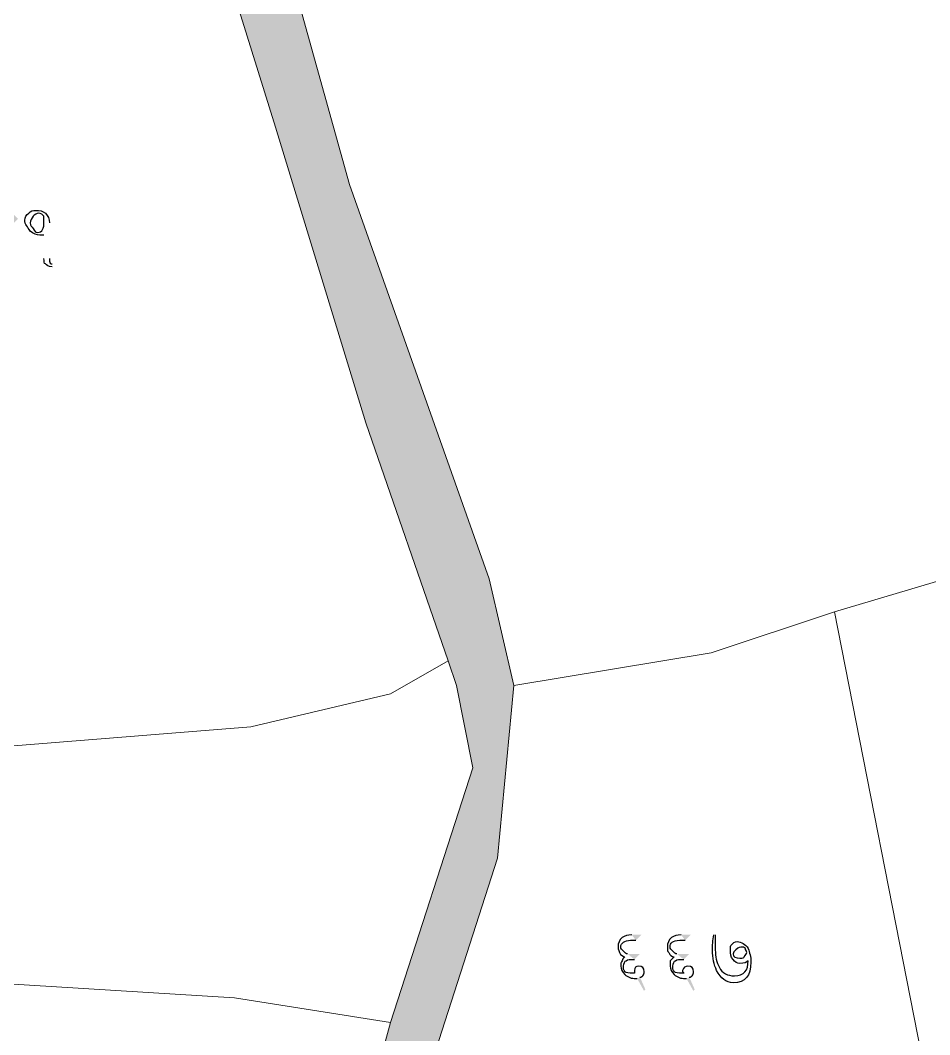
# Model space of a CAD drawing. Header units: metres. Extents: x 345912 to 349030, y 3061206 to 3061792.
# Drawn here: x 346777.73 to 346811.45, y 3061369.12 to 3061406.77 of the extents above; entities that cross this region are included whole.
import ezdxf

# ---------------------------------------------------------------- set-up
doc = ezdxf.new("R2010")
doc.units = ezdxf.units.M
doc.header["$MEASUREMENT"] = 0
doc.layers.add('PDF4_Geometry', color=7, linetype='Continuous')
doc.layers.add('PDF4_Solid Fills', color=7, linetype='Continuous')

msp = doc.modelspace()

# ---------------------------------------------------------------- hatches: boundary and pattern name
at = {"layer": 'PDF4_Solid Fills', "true_color": 0xc3c3c3, "transparency": 33554531}
h = msp.add_hatch(color=9, dxfattribs=at)
h.paths.add_polyline_path([(346861.86867, 3061355.56042), (346855.77267, 3061355.25562), (346854.85827, 3061364.39962), (346853.94387, 3061369.58122), (346859.73507, 3061370.80042), (346860.03987, 3061370.80042), (346860.95427, 3061365.61882), (346861.25907, 3061361.65642)], flags=0)
h.paths.add_polyline_path([(346864.00227, 3061332.39562), (346857.60147, 3061332.09083), (346856.68707, 3061342.14922), (346863.08787, 3061342.14922)], flags=0)
h.paths.add_polyline_path([(346838.09427, 3061366.83802), (346831.99827, 3061365.61882), (346831.08387, 3061365.31402), (346823.46387, 3061364.09482), (346814.01507, 3061362.26602), (346813.71028, 3061362.26602), (346791.45988, 3061357.99882), (346792.37427, 3061364.09482), (346811.27187, 3061367.75243), (346820.72067, 3061369.27642), (346829.55987, 3061371.10522), (346838.70387, 3061372.62922)], flags=0)
h.paths.add_polyline_path([(346867.65987, 3061372.32442), (346864.30707, 3061371.71482), (346864.30707, 3061372.01962), (346864.00227, 3061374.76282), (346867.35507, 3061375.37243)], flags=0)
h.paths.add_polyline_path([(346853.94387, 3061369.58122), (346845.71427, 3061368.05722), (346845.40947, 3061368.05722), (346845.10467, 3061368.05722), (346844.49507, 3061367.75243), (346838.09427, 3061366.83802), (346838.70387, 3061372.62922), (346849.06707, 3061374.76282), (346849.37187, 3061374.76282), (346849.67667, 3061375.06762), (346849.98147, 3061375.06762), (346850.28627, 3061375.06762), (346852.72467, 3061375.67722)], flags=0)
h.paths.add_polyline_path([(346859.73507, 3061370.80042), (346853.94387, 3061369.58122), (346852.72467, 3061375.67722), (346856.99187, 3061376.59162), (346858.82067, 3061376.89642), (346859.43027, 3061371.10522)], flags=0)
h.paths.add_polyline_path([(346864.00227, 3061374.76282), (346864.30707, 3061372.01962), (346864.30707, 3061371.71482), (346859.73507, 3061370.80042), (346859.43027, 3061371.10522), (346858.82067, 3061376.89642), (346860.95427, 3061377.20123), (346863.69747, 3061377.50603), (346863.69747, 3061376.89642)], flags=0)
h.paths.add_polyline_path([(346867.35507, 3061375.37243), (346864.00227, 3061374.76282), (346863.69747, 3061376.89642), (346863.69747, 3061377.50603), (346867.05027, 3061378.11562)], flags=0)
h.paths.add_polyline_path([(346956.05188, 3061317.15562), (346955.13748, 3061318.37482), (346952.39427, 3061320.81322), (346949.95587, 3061321.11802), (346943.85987, 3061323.25162), (346934.71587, 3061325.99482), (346928.01028, 3061327.51882), (346922.82867, 3061327.51882), (346919.78067, 3061327.21402), (346917.64707, 3061326.29962), (346909.41747, 3061322.03243), (346903.32147, 3061317.76522), (346901.18787, 3061317.15562), (346787.49747, 3061317.15562), (346787.19267, 3061318.37482), (346787.19267, 3061320.50842), (346788.10707, 3061333.91962), (346788.41187, 3061335.74842), (346788.41187, 3061342.14922), (346788.71668, 3061350.37882), (346789.63107, 3061357.08442), (346790.54547, 3061360.74202), (346790.54547, 3061366.22842), (346791.45988, 3061369.58122), (346794.50787, 3061379.03002), (346793.89827, 3061382.07802), (346793.59348, 3061382.99243), (346790.54547, 3061391.83162), (346787.19267, 3061402.80443), (346782.92547, 3061416.52042), (346782.92547, 3061419.87322), (346782.92547, 3061427.18843), (346780.18227, 3061437.55162), (346778.04867, 3061448.82923), (346775.30547, 3061457.36363), (346773.78147, 3061460.41162), (346770.73347, 3061464.06923), (346767.07587, 3061467.72682), (346763.11347, 3061473.51802), (346756.40787, 3061482.66203), (346754.88388, 3061486.31962), (346748.78787, 3061488.45322), (346744.82547, 3061489.36763), (346745.73987, 3061490.58682), (346754.57907, 3061487.84363), (346755.18867, 3061488.75802), (346754.57907, 3061494.24442), (346751.22627, 3061506.13162), (346747.56867, 3061512.83722), (346749.39748, 3061514.05643), (346753.35987, 3061506.43643), (346754.57907, 3061501.86442), (346756.71267, 3061492.72042), (346757.32227, 3061484.79563), (346760.37028, 3061481.13802), (346761.89427, 3061478.39483), (346767.07587, 3061470.77483), (346772.56227, 3061464.37402), (346775.00067, 3061461.02123), (346778.04867, 3061454.62042), (346780.18227, 3061447.00042), (346780.79187, 3061442.42843), (346784.44948, 3061428.10282), (346785.05907, 3061419.87322), (346785.36387, 3061417.13002), (346789.93587, 3061400.67083), (346795.11747, 3061386.04042), (346796.03187, 3061382.07802), (346795.42227, 3061375.67722), (346792.67907, 3061367.14282), (346792.37427, 3061364.09482), (346791.45988, 3061357.99882), (346791.15507, 3061353.73162), (346790.24067, 3061345.19722), (346789.93587, 3061333.61482), (346789.93587, 3061332.70042), (346789.63107, 3061331.48123), (346789.32628, 3061325.69002), (346789.02147, 3061321.42283), (346789.32628, 3061318.98443), (346789.63107, 3061317.15562), (346895.09187, 3061317.15562), (346896.00627, 3061317.46042), (346900.57827, 3061318.67962), (346905.45507, 3061320.81322), (346908.80787, 3061323.25162), (346916.12308, 3061327.21402), (346916.73267, 3061327.51882), (346917.64707, 3061327.82362), (346920.69507, 3061328.73802), (346927.70547, 3061328.73802), (346936.23988, 3061326.90923), (346946.29828, 3061324.16603), (346948.12707, 3061323.25162), (346949.04147, 3061322.94682), (346955.13748, 3061320.50842), (346957.57587, 3061318.37482), (346957.88067, 3061318.07002), (346958.49028, 3061317.15562)], flags=0)
h.paths.add_polyline_path([(346863.08787, 3061342.14922), (346856.68707, 3061342.14922), (346855.77267, 3061355.25562), (346861.86867, 3061355.56042), (346862.17347, 3061353.73162), (346862.78307, 3061343.97802)], flags=0)
h = msp.add_hatch(color=9, dxfattribs=at)
h.paths.add_polyline_path([(346861.86867, 3061355.56042), (346855.77267, 3061355.25562), (346854.85827, 3061364.39962), (346853.94387, 3061369.58122), (346859.73507, 3061370.80042), (346860.03987, 3061370.80042), (346860.95427, 3061365.61882), (346861.25907, 3061361.65642)], flags=0)
h.paths.add_polyline_path([(346864.00227, 3061332.39562), (346857.60147, 3061332.09083), (346856.68707, 3061342.14922), (346863.08787, 3061342.14922)], flags=0)
h.paths.add_polyline_path([(346838.09427, 3061366.83802), (346831.99827, 3061365.61882), (346831.08387, 3061365.31402), (346823.46387, 3061364.09482), (346814.01507, 3061362.26602), (346813.71028, 3061362.26602), (346791.45988, 3061357.99882), (346792.37427, 3061364.09482), (346811.27187, 3061367.75243), (346820.72067, 3061369.27642), (346829.55987, 3061371.10522), (346838.70387, 3061372.62922)], flags=0)
h.paths.add_polyline_path([(346867.65987, 3061372.32442), (346864.30707, 3061371.71482), (346864.30707, 3061372.01962), (346864.00227, 3061374.76282), (346867.35507, 3061375.37243)], flags=0)
h.paths.add_polyline_path([(346853.94387, 3061369.58122), (346845.71427, 3061368.05722), (346845.40947, 3061368.05722), (346845.10467, 3061368.05722), (346844.49507, 3061367.75243), (346838.09427, 3061366.83802), (346838.70387, 3061372.62922), (346849.06707, 3061374.76282), (346849.37187, 3061374.76282), (346849.67667, 3061375.06762), (346849.98147, 3061375.06762), (346850.28627, 3061375.06762), (346852.72467, 3061375.67722)], flags=0)
h.paths.add_polyline_path([(346859.73507, 3061370.80042), (346853.94387, 3061369.58122), (346852.72467, 3061375.67722), (346856.99187, 3061376.59162), (346858.82067, 3061376.89642), (346859.43027, 3061371.10522)], flags=0)
h.paths.add_polyline_path([(346864.00227, 3061374.76282), (346864.30707, 3061372.01962), (346864.30707, 3061371.71482), (346859.73507, 3061370.80042), (346859.43027, 3061371.10522), (346858.82067, 3061376.89642), (346860.95427, 3061377.20123), (346863.69747, 3061377.50603), (346863.69747, 3061376.89642)], flags=0)
h.paths.add_polyline_path([(346867.35507, 3061375.37243), (346864.00227, 3061374.76282), (346863.69747, 3061376.89642), (346863.69747, 3061377.50603), (346867.05027, 3061378.11562)], flags=0)
h.paths.add_polyline_path([(346956.05188, 3061317.15562), (346955.13748, 3061318.37482), (346952.39427, 3061320.81322), (346949.95587, 3061321.11802), (346943.85987, 3061323.25162), (346934.71587, 3061325.99482), (346928.01028, 3061327.51882), (346922.82867, 3061327.51882), (346919.78067, 3061327.21402), (346917.64707, 3061326.29962), (346909.41747, 3061322.03243), (346903.32147, 3061317.76522), (346901.18787, 3061317.15562), (346787.49747, 3061317.15562), (346787.19267, 3061318.37482), (346787.19267, 3061320.50842), (346788.10707, 3061333.91962), (346788.41187, 3061335.74842), (346788.41187, 3061342.14922), (346788.71668, 3061350.37882), (346789.63107, 3061357.08442), (346790.54547, 3061360.74202), (346790.54547, 3061366.22842), (346791.45988, 3061369.58122), (346794.50787, 3061379.03002), (346793.89827, 3061382.07802), (346793.59348, 3061382.99243), (346790.54547, 3061391.83162), (346787.19267, 3061402.80443), (346782.92547, 3061416.52042), (346782.92547, 3061419.87322), (346782.92547, 3061427.18843), (346780.18227, 3061437.55162), (346778.04867, 3061448.82923), (346775.30547, 3061457.36363), (346773.78147, 3061460.41162), (346770.73347, 3061464.06923), (346767.07587, 3061467.72682), (346763.11347, 3061473.51802), (346756.40787, 3061482.66203), (346754.88388, 3061486.31962), (346748.78787, 3061488.45322), (346744.82547, 3061489.36763), (346745.73987, 3061490.58682), (346754.57907, 3061487.84363), (346755.18867, 3061488.75802), (346754.57907, 3061494.24442), (346751.22627, 3061506.13162), (346747.56867, 3061512.83722), (346749.39748, 3061514.05643), (346753.35987, 3061506.43643), (346754.57907, 3061501.86442), (346756.71267, 3061492.72042), (346757.32227, 3061484.79563), (346760.37028, 3061481.13802), (346761.89427, 3061478.39483), (346767.07587, 3061470.77483), (346772.56227, 3061464.37402), (346775.00067, 3061461.02123), (346778.04867, 3061454.62042), (346780.18227, 3061447.00042), (346780.79187, 3061442.42843), (346784.44948, 3061428.10282), (346785.05907, 3061419.87322), (346785.36387, 3061417.13002), (346789.93587, 3061400.67083), (346795.11747, 3061386.04042), (346796.03187, 3061382.07802), (346795.42227, 3061375.67722), (346792.67907, 3061367.14282), (346792.37427, 3061364.09482), (346791.45988, 3061357.99882), (346791.15507, 3061353.73162), (346790.24067, 3061345.19722), (346789.93587, 3061333.61482), (346789.93587, 3061332.70042), (346789.63107, 3061331.48123), (346789.32628, 3061325.69002), (346789.02147, 3061321.42283), (346789.32628, 3061318.98443), (346789.63107, 3061317.15562), (346895.09187, 3061317.15562), (346896.00627, 3061317.46042), (346900.57827, 3061318.67962), (346905.45507, 3061320.81322), (346908.80787, 3061323.25162), (346916.12308, 3061327.21402), (346916.73267, 3061327.51882), (346917.64707, 3061327.82362), (346920.69507, 3061328.73802), (346927.70547, 3061328.73802), (346936.23988, 3061326.90923), (346946.29828, 3061324.16603), (346948.12707, 3061323.25162), (346949.04147, 3061322.94682), (346955.13748, 3061320.50842), (346957.57587, 3061318.37482), (346957.88067, 3061318.07002), (346958.49028, 3061317.15562)], flags=0)
h.paths.add_polyline_path([(346863.08787, 3061342.14922), (346856.68707, 3061342.14922), (346855.77267, 3061355.25562), (346861.86867, 3061355.56042), (346862.17347, 3061353.73162), (346862.78307, 3061343.97802)], flags=0)
at = {"layer": 'PDF4_Solid Fills', "transparency": 33554559}
h = msp.add_hatch(color=256, dxfattribs=at)
h.paths.add_polyline_path([(346776.77868, 3061398.68964), (346776.06748, 3061399.65484), (346776.16908, 3061399.70564), (346776.82948, 3061398.79124), (346777.48988, 3061399.55324), (346777.64228, 3061399.40084), (346776.93108, 3061398.68964)], flags=0)
h.paths.add_polyline_path([(346778.81068, 3061399.24844), (346778.81068, 3061397.92764)], flags=0)
h.paths.add_polyline_path([(346778.91228, 3061397.72444), (346778.91228, 3061397.62284)], flags=0)
h = msp.add_hatch(color=256, dxfattribs=at)
h.paths.add_polyline_path([(346800.55308, 3061372.62923), (346800.75628, 3061372.83243), (346800.40068, 3061372.83243)], flags=0)
h.paths.add_polyline_path([(346800.60388, 3061371.20683), (346800.85788, 3061370.74963), (346800.90868, 3061370.80043), (346800.70548, 3061371.25763)], flags=0)
h.paths.add_polyline_path([(346800.50228, 3061371.91803), (346800.70548, 3061372.12123), (346800.24828, 3061372.12123)], flags=0)
h.paths.add_polyline_path([(346802.38188, 3061372.62923), (346802.58508, 3061372.83243), (346802.22948, 3061372.83243)], flags=0)
h.paths.add_polyline_path([(346802.43268, 3061371.20683), (346802.68668, 3061370.74963), (346802.73748, 3061370.80043), (346802.53428, 3061371.25763)], flags=0)
h.paths.add_polyline_path([(346802.33108, 3061371.91803), (346802.53428, 3061372.12123), (346802.07708, 3061372.12123)], flags=0)
h.paths.add_polyline_path([(346803.44868, 3061372.83243), (346803.49948, 3061372.83243)], flags=0)
h.paths.add_polyline_path([(346804.71868, 3061371.86723), (346804.71868, 3061371.86723)], flags=0)

# ---------------------------------------------------------------- linework, layer by layer
at = {"layer": 'PDF4_Geometry', "lineweight": 9}
for points in [[(346901.18787, 3061317.15562), (346787.49747, 3061317.15562), (346787.19267, 3061318.37482), (346787.19267, 3061320.50842), (346788.10707, 3061333.91962), (346788.41187, 3061335.74842), (346788.41187, 3061342.14922), (346788.71668, 3061350.37882), (346789.63107, 3061357.08442), (346790.54547, 3061360.74202), (346790.54547, 3061366.22842), (346791.45988, 3061369.58122), (346794.50787, 3061379.03002), (346793.89827, 3061382.07802), (346793.59348, 3061382.99243), (346790.54547, 3061391.83162), (346787.19267, 3061402.80443), (346782.92547, 3061416.52042), (346782.92547, 3061419.87322), (346782.92547, 3061427.18843), (346780.18227, 3061437.55162), (346778.04867, 3061448.82923)], [(346901.18787, 3061317.15562), (346787.49747, 3061317.15562), (346787.19267, 3061318.37482), (346787.19267, 3061320.50842), (346788.10707, 3061333.91962), (346788.41187, 3061335.74842), (346788.41187, 3061342.14922), (346788.71668, 3061350.37882), (346789.63107, 3061357.08442), (346790.54547, 3061360.74202), (346790.54547, 3061366.22842), (346791.45988, 3061369.58122), (346794.50787, 3061379.03002), (346793.89827, 3061382.07802), (346793.59348, 3061382.99243), (346790.54547, 3061391.83162), (346787.19267, 3061402.80443), (346782.92547, 3061416.52042), (346782.92547, 3061419.87322), (346782.92547, 3061427.18843), (346780.18227, 3061437.55162), (346778.04867, 3061448.82923)], [(346780.18227, 3061447.00042), (346780.79187, 3061442.42843), (346784.44948, 3061428.10282), (346785.05907, 3061419.87322), (346785.36387, 3061417.13002), (346789.93587, 3061400.67083), (346795.11747, 3061386.04042), (346796.03187, 3061382.07802), (346795.42227, 3061375.67722), (346792.67907, 3061367.14282), (346792.37427, 3061364.09482), (346791.45988, 3061357.99882), (346791.15507, 3061353.73162), (346790.24067, 3061345.19722), (346789.93587, 3061333.61482), (346789.93587, 3061332.70042), (346789.63107, 3061331.48123), (346789.32628, 3061325.69002), (346789.02147, 3061321.42283), (346789.32628, 3061318.98443), (346789.63107, 3061317.15562), (346895.09187, 3061317.15562)], [(346780.18227, 3061447.00042), (346780.79187, 3061442.42843), (346784.44948, 3061428.10282), (346785.05907, 3061419.87322), (346785.36387, 3061417.13002), (346789.93587, 3061400.67083), (346795.11747, 3061386.04042), (346796.03187, 3061382.07802), (346795.42227, 3061375.67722), (346792.67907, 3061367.14282), (346792.37427, 3061364.09482), (346791.45988, 3061357.99882), (346791.15507, 3061353.73162), (346790.24067, 3061345.19722), (346789.93587, 3061333.61482), (346789.93587, 3061332.70042), (346789.63107, 3061331.48123), (346789.32628, 3061325.69002), (346789.02147, 3061321.42283), (346789.32628, 3061318.98443), (346789.63107, 3061317.15562), (346895.09187, 3061317.15562)]]:
    msp.add_lwpolyline(points, dxfattribs=at)
for points in [[(346814.62468, 3061442.12363), (346817.36787, 3061430.84602), (346817.97748, 3061427.18844), (346819.19668, 3061425.05483), (346820.72067, 3061419.56844), (346824.07348, 3061410.42444), (346823.46388, 3061389.39322), (346816.14867, 3061387.25963), (346807.91907, 3061384.82124), (346803.34708, 3061383.29724), (346796.03188, 3061382.07803), (346795.11748, 3061386.04042), (346789.93587, 3061400.67083), (346785.36388, 3061417.13004), (346785.05907, 3061419.87322), (346784.44947, 3061428.10284), (346788.41188, 3061429.62683), (346798.77508, 3061435.41803), (346814.31988, 3061443.34283)], [(346814.62468, 3061442.12363), (346817.36787, 3061430.84602), (346817.97748, 3061427.18844), (346819.19668, 3061425.05483), (346820.72067, 3061419.56844), (346824.07348, 3061410.42444), (346823.46388, 3061389.39322), (346816.14867, 3061387.25963), (346807.91907, 3061384.82124), (346803.34708, 3061383.29724), (346796.03188, 3061382.07803), (346795.11748, 3061386.04042), (346789.93587, 3061400.67083), (346785.36388, 3061417.13004), (346785.05907, 3061419.87322), (346784.44947, 3061428.10284), (346788.41188, 3061429.62683), (346798.77508, 3061435.41803), (346814.31988, 3061443.34283)], [(346793.59348, 3061382.99243), (346791.45988, 3061381.77322), (346786.27828, 3061380.55403), (346775.00068, 3061379.63963), (346765.85668, 3061381.16363), (346767.99028, 3061392.74602), (346767.99028, 3061396.40363), (346765.85668, 3061400.67083), (346764.02788, 3061416.21564), (346767.38068, 3061416.52042), (346771.34308, 3061417.73963), (346782.92547, 3061419.87322), (346782.92547, 3061416.52042), (346787.19267, 3061402.80444), (346790.54547, 3061391.83164)], [(346793.59348, 3061382.99243), (346791.45988, 3061381.77322), (346786.27828, 3061380.55403), (346775.00068, 3061379.63963), (346765.85668, 3061381.16363), (346767.99028, 3061392.74602), (346767.99028, 3061396.40363), (346765.85668, 3061400.67083), (346764.02788, 3061416.21564), (346767.38068, 3061416.52042), (346771.34308, 3061417.73963), (346782.92547, 3061419.87322), (346782.92547, 3061416.52042), (346787.19267, 3061402.80444), (346790.54547, 3061391.83164)], [(346820.72067, 3061369.27643), (346811.27188, 3061367.75243), (346807.91907, 3061384.82124), (346816.14867, 3061387.25963)], [(346820.72067, 3061369.27643), (346811.27188, 3061367.75243), (346807.91907, 3061384.82124), (346816.14867, 3061387.25963)], [(346811.27188, 3061367.75243), (346792.37428, 3061364.09483), (346792.67907, 3061367.14284), (346795.42227, 3061375.67724), (346796.03188, 3061382.07803), (346803.34708, 3061383.29724), (346807.91907, 3061384.82124)], [(346811.27188, 3061367.75243), (346792.37428, 3061364.09483), (346792.67907, 3061367.14284), (346795.42227, 3061375.67724), (346796.03188, 3061382.07803), (346803.34708, 3061383.29724), (346807.91907, 3061384.82124)], [(346791.45988, 3061369.58124), (346785.66867, 3061370.49564), (346765.85668, 3061371.71483), (346746.95908, 3061372.62923), (346752.75028, 3061376.89643), (346761.89428, 3061380.85884), (346765.85668, 3061381.16363), (346775.00068, 3061379.63963), (346786.27828, 3061380.55403), (346791.45988, 3061381.77322), (346793.59348, 3061382.99243), (346793.89828, 3061382.07803), (346794.50788, 3061379.03004)], [(346791.45988, 3061369.58124), (346785.66867, 3061370.49564), (346765.85668, 3061371.71483), (346746.95908, 3061372.62923), (346752.75028, 3061376.89643), (346761.89428, 3061380.85884), (346765.85668, 3061381.16363), (346775.00068, 3061379.63963), (346786.27828, 3061380.55403), (346791.45988, 3061381.77322), (346793.59348, 3061382.99243), (346793.89828, 3061382.07803), (346794.50788, 3061379.03004)], [(346791.45988, 3061369.58124), (346790.54547, 3061366.22844), (346770.73348, 3061367.75243), (346752.75028, 3061368.97164), (346751.22628, 3061366.83803), (346751.22628, 3061359.52284), (346742.08228, 3061359.52284), (346742.08228, 3061369.27643), (346742.99668, 3061369.88602), (346744.52068, 3061371.10523), (346746.95908, 3061372.62923), (346765.85668, 3061371.71483), (346785.66867, 3061370.49564)], [(346791.45988, 3061369.58124), (346790.54547, 3061366.22844), (346770.73348, 3061367.75243), (346752.75028, 3061368.97164), (346751.22628, 3061366.83803), (346751.22628, 3061359.52284), (346742.08228, 3061359.52284), (346742.08228, 3061369.27643), (346742.99668, 3061369.88602), (346744.52068, 3061371.10523), (346746.95908, 3061372.62923), (346765.85668, 3061371.71483), (346785.66867, 3061370.49564)]]:
    msp.add_lwpolyline(points, close=True, dxfattribs=at)
at = {"layer": 'PDF4_Geometry', "lineweight": 25}
for points in [[(346777.89628, 3061399.35004), (346777.89628, 3061399.45164), (346777.94708, 3061399.55324), (346778.04868, 3061399.60404)], [(346778.04868, 3061399.60404), (346778.09948, 3061399.70564), (346778.20108, 3061399.70564), (346778.30268, 3061399.70564)], [(346778.20108, 3061399.50244), (346778.15028, 3061399.40084), (346778.09948, 3061399.35004), (346778.09948, 3061399.24844)], [(346778.40428, 3061399.60404), (346778.35348, 3061399.60404), (346778.25188, 3061399.55324), (346778.20108, 3061399.50244)], [(346778.30268, 3061399.70564), (346778.45508, 3061399.70564), (346778.55668, 3061399.70564), (346778.65828, 3061399.60404)], [(346778.60748, 3061399.50244), (346778.55668, 3061399.55324), (346778.50588, 3061399.60404), (346778.40428, 3061399.60404)], [(346778.60748, 3061399.29924), (346778.60748, 3061399.35004), (346778.60748, 3061399.45164), (346778.60748, 3061399.50244)], [(346778.65828, 3061399.60404), (346778.75988, 3061399.50244), (346778.81068, 3061399.40084), (346778.81068, 3061399.24844)], [(346778.09948, 3061398.94364), (346777.99788, 3061399.09604), (346777.89628, 3061399.19764), (346777.89628, 3061399.35004)], [(346778.09948, 3061399.24844), (346778.09948, 3061399.14684), (346778.15028, 3061399.09604), (346778.20108, 3061399.04524)], [(346778.35348, 3061398.89284), (346778.55668, 3061398.89284), (346778.60748, 3061399.04524), (346778.60748, 3061399.29924)], [(346778.45508, 3061398.79124), (346778.35348, 3061398.79124), (346778.20108, 3061398.84204), (346778.09948, 3061398.94364)], [(346778.20108, 3061399.04524), (346778.25188, 3061398.94364), (346778.30268, 3061398.89284), (346778.35348, 3061398.89284)], [(346778.60748, 3061398.79124), (346778.55668, 3061398.79124), (346778.50588, 3061398.79124), (346778.45508, 3061398.79124)], [(346778.65828, 3061397.72444), (346778.60748, 3061397.72444), (346778.60748, 3061397.82604), (346778.60748, 3061397.92764)], [(346778.91228, 3061397.62284), (346778.75988, 3061397.62284), (346778.70908, 3061397.67364), (346778.65828, 3061397.72444)], [(346778.81068, 3061397.92764), (346778.81068, 3061397.87684), (346778.81068, 3061397.82604), (346778.81068, 3061397.82604)], [(346778.81068, 3061397.82604), (346778.81068, 3061397.77524), (346778.86148, 3061397.72444), (346778.91228, 3061397.72444)], [(346800.04508, 3061372.73083), (346799.94348, 3061372.62923), (346799.89268, 3061372.52763), (346799.89268, 3061372.37523)], [(346800.40068, 3061372.83243), (346800.24828, 3061372.83243), (346800.14668, 3061372.78163), (346800.04508, 3061372.73083)], [(346801.87388, 3061372.73083), (346801.77228, 3061372.62923), (346801.72148, 3061372.52763), (346801.72148, 3061372.37523)], [(346802.22948, 3061372.83243), (346802.07708, 3061372.83243), (346801.97548, 3061372.78163), (346801.87388, 3061372.73083)], [(346803.39788, 3061372.27363), (346803.39788, 3061372.42603), (346803.39788, 3061372.62923), (346803.44868, 3061372.83243)], [(346803.49948, 3061372.83243), (346803.49948, 3061372.78163), (346803.49948, 3061372.68003), (346803.49948, 3061372.52763)], [(346799.89268, 3061372.37523), (346799.89268, 3061372.27363), (346799.94348, 3061372.22283), (346799.94348, 3061372.17203)], [(346799.99428, 3061372.37523), (346799.99428, 3061372.52763), (346800.14668, 3061372.62923), (346800.34988, 3061372.62923)], [(346800.09588, 3061372.22283), (346800.04508, 3061372.27363), (346799.99428, 3061372.32443), (346799.99428, 3061372.37523)], [(346800.34988, 3061372.62923), (346800.40068, 3061372.62923), (346800.40068, 3061372.62923), (346800.45148, 3061372.62923)], [(346800.45148, 3061372.62923), (346800.50228, 3061372.62923), (346800.55308, 3061372.62923), (346800.55308, 3061372.62923)], [(346801.72148, 3061372.37523), (346801.72148, 3061372.27363), (346801.72148, 3061372.22283), (346801.77228, 3061372.17203)], [(346801.82308, 3061372.37523), (346801.82308, 3061372.52763), (346801.92468, 3061372.62923), (346802.17868, 3061372.62923)], [(346801.92468, 3061372.22283), (346801.87388, 3061372.27363), (346801.82308, 3061372.32443), (346801.82308, 3061372.37523)], [(346802.17868, 3061372.62923), (346802.22948, 3061372.62923), (346802.22948, 3061372.62923), (346802.28028, 3061372.62923)], [(346802.28028, 3061372.62923), (346802.33108, 3061372.62923), (346802.38188, 3061372.62923), (346802.38188, 3061372.62923)], [(346803.49948, 3061372.52763), (346803.49948, 3061372.42603), (346803.49948, 3061372.32443), (346803.49948, 3061372.27363)], [(346804.05828, 3061372.27363), (346804.05828, 3061372.37523), (346804.05828, 3061372.42603), (346804.10908, 3061372.47683)], [(346804.10908, 3061372.47683), (346804.15988, 3061372.52763), (346804.21068, 3061372.57843), (346804.31228, 3061372.57843)], [(346804.51548, 3061372.37523), (346804.41388, 3061372.37523), (346804.36308, 3061372.37523), (346804.26148, 3061372.27363)], [(346804.31228, 3061372.57843), (346804.46468, 3061372.57843), (346804.61708, 3061372.47683), (346804.71868, 3061372.32443)], [(346804.61708, 3061372.32443), (346804.56628, 3061372.37523), (346804.51548, 3061372.37523), (346804.51548, 3061372.37523)], [(346799.94348, 3061372.17203), (346799.99428, 3061372.07043), (346800.09588, 3061372.01963), (346800.14668, 3061372.01963)], [(346800.14668, 3061372.01963), (346800.09588, 3061371.96883), (346800.04508, 3061371.91803), (346800.04508, 3061371.86723)], [(346800.24828, 3061372.12123), (346800.19748, 3061372.12123), (346800.14668, 3061372.17203), (346800.09588, 3061372.22283)], [(346801.77228, 3061372.17203), (346801.82308, 3061372.07043), (346801.87388, 3061372.01963), (346801.97548, 3061372.01963)], [(346801.97548, 3061372.01963), (346801.92468, 3061371.96883), (346801.87388, 3061371.91803), (346801.82308, 3061371.86723)], [(346802.07708, 3061372.12123), (346802.02628, 3061372.12123), (346801.97548, 3061372.17203), (346801.92468, 3061372.22283)], [(346803.55028, 3061371.51163), (346803.44868, 3061371.71483), (346803.39788, 3061371.96883), (346803.39788, 3061372.27363)], [(346803.49948, 3061372.27363), (346803.49948, 3061372.01963), (346803.55028, 3061371.81643), (346803.65188, 3061371.61323)], [(346804.15988, 3061371.91803), (346804.05828, 3061372.01963), (346804.05828, 3061372.12123), (346804.05828, 3061372.27363)], [(346804.26148, 3061372.27363), (346804.21068, 3061372.22283), (346804.15988, 3061372.17203), (346804.15988, 3061372.12123)], [(346804.15988, 3061372.12123), (346804.15988, 3061372.01963), (346804.26148, 3061371.96883), (346804.41388, 3061371.96883)], [(346804.41388, 3061371.96883), (346804.51548, 3061371.96883), (346804.56628, 3061371.96883), (346804.56628, 3061372.01963)], [(346804.56628, 3061372.01963), (346804.61708, 3061372.07043), (346804.66788, 3061372.12123), (346804.66788, 3061372.17203)], [(346804.66788, 3061372.17203), (346804.66788, 3061372.22283), (346804.61708, 3061372.27363), (346804.61708, 3061372.32443)], [(346804.71868, 3061372.32443), (346804.76948, 3061372.17203), (346804.82028, 3061372.01963), (346804.82028, 3061371.81643)], [(346800.04508, 3061371.86723), (346799.99428, 3061371.81643), (346799.99428, 3061371.76563), (346799.99428, 3061371.66403)], [(346799.99428, 3061371.66403), (346799.99428, 3061371.56243), (346800.04508, 3061371.46083), (346800.14668, 3061371.35923)], [(346800.09588, 3061371.66403), (346800.09588, 3061371.76563), (346800.14668, 3061371.86723), (346800.19748, 3061371.86723)], [(346800.09588, 3061371.56243), (346800.09588, 3061371.61323), (346800.09588, 3061371.66403), (346800.09588, 3061371.66403)], [(346800.19748, 3061371.86723), (346800.24828, 3061371.91803), (346800.34988, 3061371.91803), (346800.50228, 3061371.91803)], [(346800.65468, 3061371.66403), (346800.55308, 3061371.66403), (346800.50228, 3061371.61323), (346800.50228, 3061371.51163)], [(346800.85788, 3061371.46083), (346800.85788, 3061371.61323), (346800.80708, 3061371.66403), (346800.65468, 3061371.66403)], [(346801.82308, 3061371.86723), (346801.82308, 3061371.81643), (346801.82308, 3061371.76563), (346801.82308, 3061371.66403)], [(346801.82308, 3061371.66403), (346801.82308, 3061371.56243), (346801.87388, 3061371.46083), (346801.97548, 3061371.35923)], [(346801.92468, 3061371.66403), (346801.92468, 3061371.76563), (346801.97548, 3061371.86723), (346802.02628, 3061371.86723)], [(346801.92468, 3061371.56243), (346801.92468, 3061371.61323), (346801.92468, 3061371.66403), (346801.92468, 3061371.66403)], [(346802.02628, 3061371.86723), (346802.07708, 3061371.91803), (346802.17868, 3061371.91803), (346802.33108, 3061371.91803)], [(346802.48348, 3061371.66403), (346802.38188, 3061371.66403), (346802.33108, 3061371.61323), (346802.28028, 3061371.51163)], [(346802.68668, 3061371.46083), (346802.68668, 3061371.61323), (346802.63588, 3061371.66403), (346802.48348, 3061371.66403)], [(346803.65188, 3061371.61323), (346803.75348, 3061371.41003), (346803.95668, 3061371.30843), (346804.21068, 3061371.30843)], [(346804.41388, 3061371.76563), (346804.31228, 3061371.76563), (346804.21068, 3061371.81643), (346804.15988, 3061371.91803)], [(346804.82028, 3061371.81643), (346804.82028, 3061371.30843), (346804.61708, 3061371.05443), (346804.15988, 3061371.05443)], [(346804.21068, 3061371.30843), (346804.56628, 3061371.30843), (346804.71868, 3061371.51163), (346804.71868, 3061371.86723)], [(346804.71868, 3061371.86723), (346804.66788, 3061371.81643), (346804.56628, 3061371.76563), (346804.41388, 3061371.76563)], [(346800.14668, 3061371.46083), (346800.14668, 3061371.51163), (346800.09588, 3061371.51163), (346800.09588, 3061371.56243)], [(346800.45148, 3061371.41003), (346800.29908, 3061371.41003), (346800.19748, 3061371.41003), (346800.14668, 3061371.46083)], [(346800.14668, 3061371.35923), (346800.24828, 3061371.25763), (346800.40068, 3061371.20683), (346800.55308, 3061371.20683)], [(346800.50228, 3061371.41003), (346800.50228, 3061371.41003), (346800.50228, 3061371.41003), (346800.45148, 3061371.41003)], [(346800.50228, 3061371.51163), (346800.50228, 3061371.51163), (346800.50228, 3061371.51163), (346800.50228, 3061371.46083)], [(346800.50228, 3061371.46083), (346800.50228, 3061371.46083), (346800.50228, 3061371.46083), (346800.50228, 3061371.41003)], [(346800.70548, 3061371.25763), (346800.75628, 3061371.25763), (346800.80708, 3061371.30843), (346800.80708, 3061371.30843)], [(346800.80708, 3061371.30843), (346800.85788, 3061371.35923), (346800.85788, 3061371.41003), (346800.85788, 3061371.46083)], [(346801.97548, 3061371.46083), (346801.97548, 3061371.51163), (346801.92468, 3061371.51163), (346801.92468, 3061371.56243)], [(346802.28028, 3061371.41003), (346802.12788, 3061371.41003), (346802.02628, 3061371.41003), (346801.97548, 3061371.46083)], [(346801.97548, 3061371.35923), (346802.07708, 3061371.25763), (346802.22948, 3061371.20683), (346802.38188, 3061371.20683)], [(346802.28028, 3061371.51163), (346802.28028, 3061371.51163), (346802.28028, 3061371.51163), (346802.28028, 3061371.46083)], [(346802.28028, 3061371.46083), (346802.28028, 3061371.46083), (346802.33108, 3061371.46083), (346802.33108, 3061371.41003)], [(346802.33108, 3061371.41003), (346802.33108, 3061371.41003), (346802.28028, 3061371.41003), (346802.28028, 3061371.41003)], [(346802.53428, 3061371.25763), (346802.58508, 3061371.25763), (346802.63588, 3061371.30843), (346802.63588, 3061371.30843)], [(346802.63588, 3061371.30843), (346802.68668, 3061371.35923), (346802.68668, 3061371.41003), (346802.68668, 3061371.46083)], [(346804.15988, 3061371.05443), (346803.90588, 3061371.05443), (346803.70268, 3061371.20683), (346803.55028, 3061371.51163)], [(346800.55308, 3061371.20683), (346800.55308, 3061371.20683), (346800.60388, 3061371.20683), (346800.60388, 3061371.20683)], [(346802.38188, 3061371.20683), (346802.38188, 3061371.20683), (346802.38188, 3061371.20683), (346802.43268, 3061371.20683)]]:
    msp.add_open_spline(points, degree=3, dxfattribs=at)

doc.saveas('drawing.dxf')
